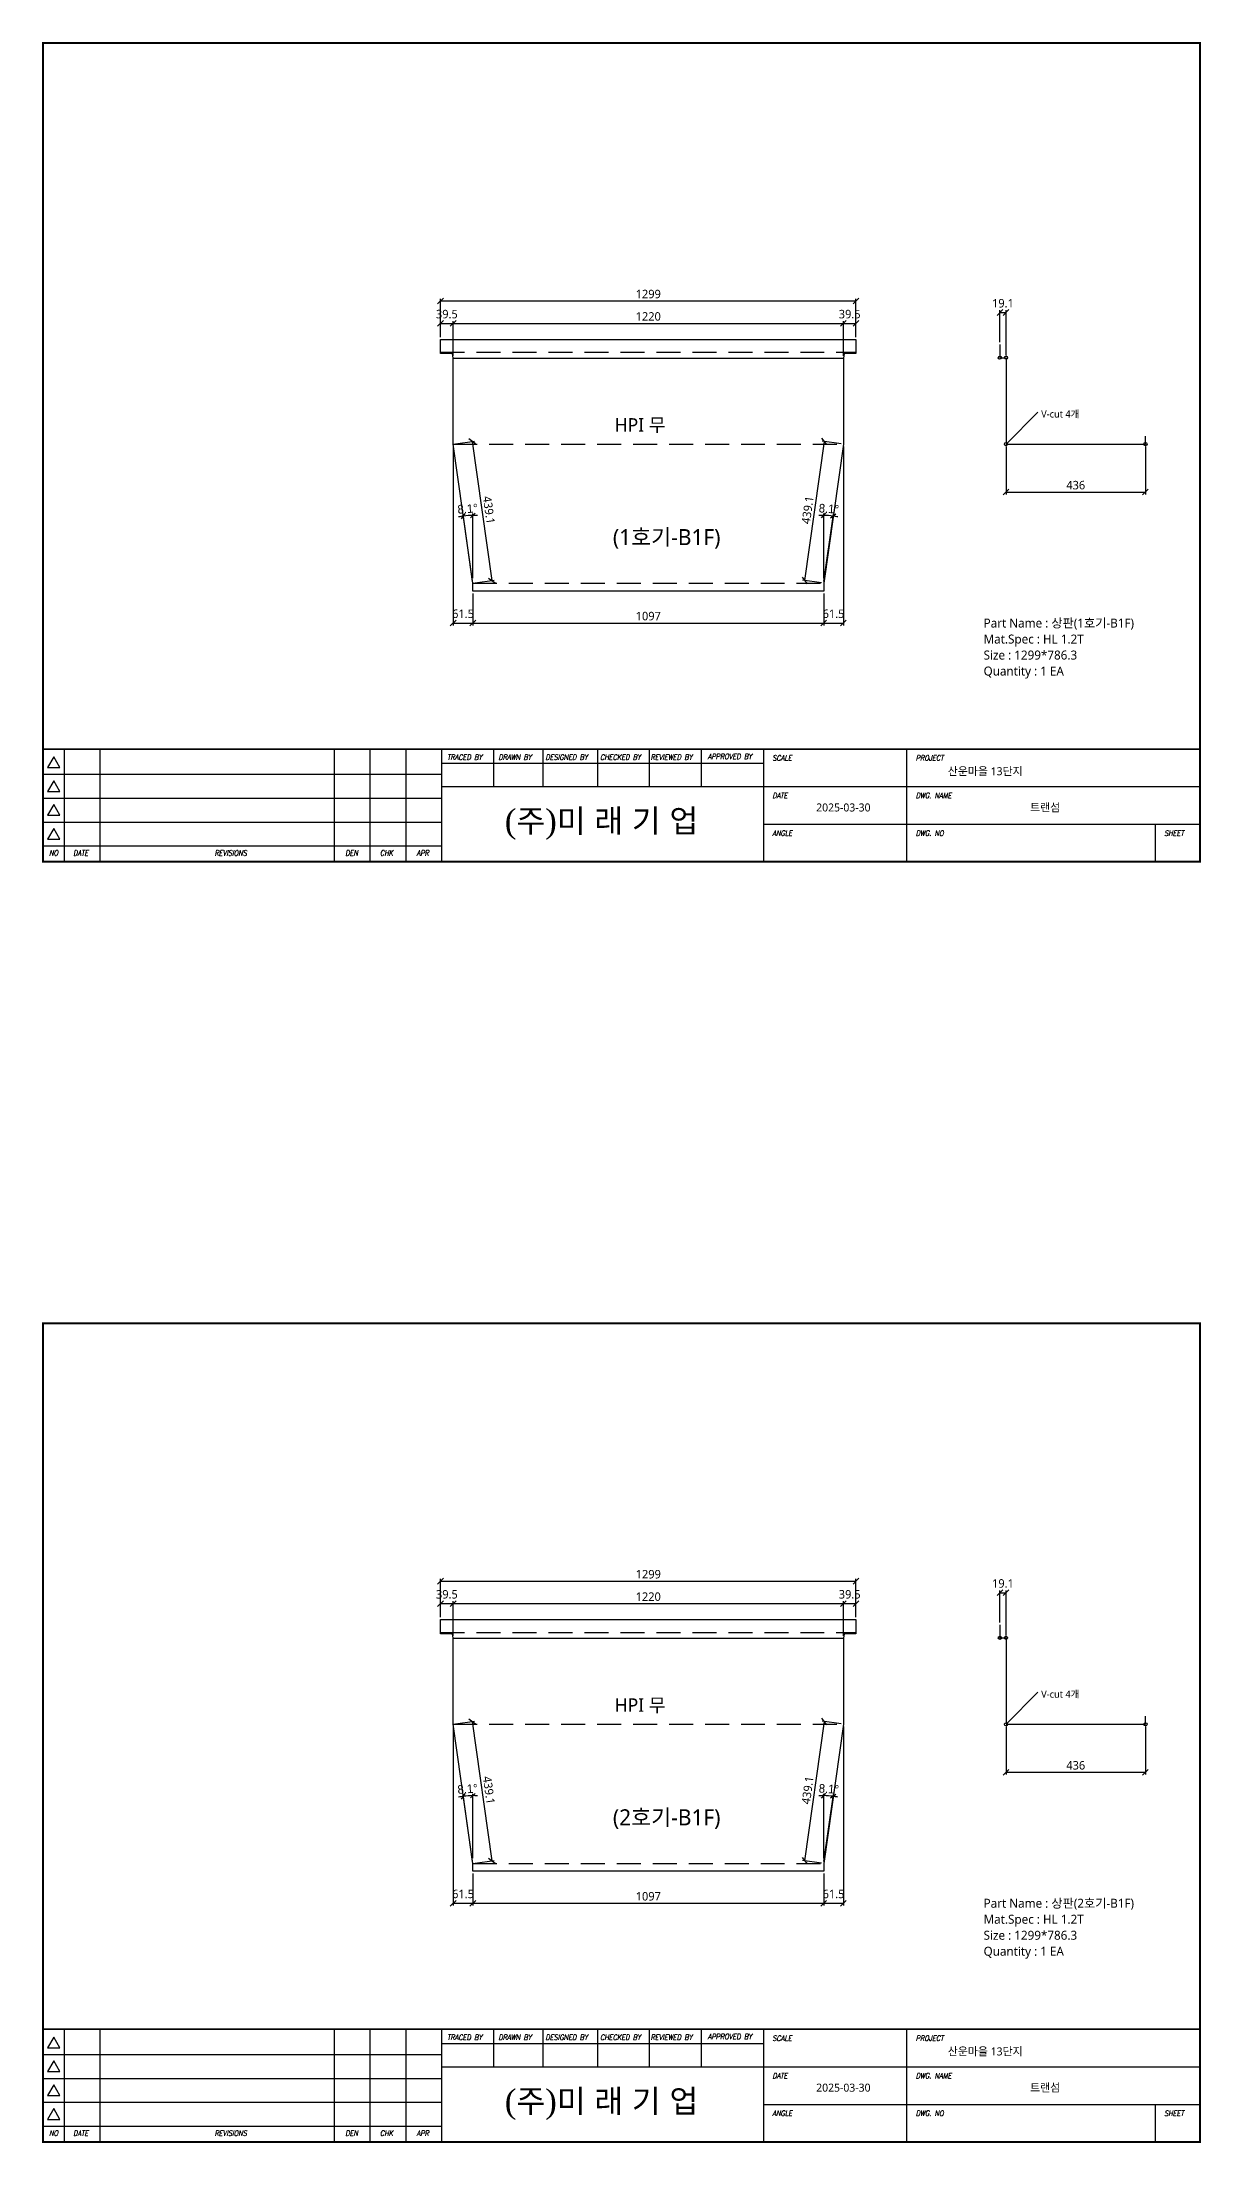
# Model space of a CAD drawing. Extents: x 674 to 10492, y -109346 to 1748.
# Drawn here: x 714 to 4338, y -13308 to -6744 of the extents above; entities that cross this region are included whole.
import ezdxf
from ezdxf.enums import TextEntityAlignment as Align

# ---------------------------------------------------------------- set-up
doc = ezdxf.new("R2010")
doc.units = 0
doc.header["$LTSCALE"] = 10
doc.header["$MEASUREMENT"] = 0
doc.linetypes.add('DASHED2', pattern=[0.375, 0.25, -0.125])
doc.layers.get('0').update_dxf_attribs({"linetype": 'CONTINUOUS'})
for name, color, linetype in [('22', 8, 'DASHED2'), ('dim', 3, 'CONTINUOUS'), ('FROM', 7, 'CONTINUOUS'), ('HIDDEN2', 8, 'CONTINUOUS'), ('레이져', 7, 'CONTINUOUS')]:
    doc.layers.add(name, color=color, linetype=linetype)
doc.styles.add('G1', font='batang.ttc', dxfattribs={"height": 20})
doc.styles.add('ITALICT', font='italict')
doc.styles.add('JKW', font='')
doc.styles.add('MIRAESTYLE', font='gulim.ttc')
doc.styles.add('YCKIM', font='gulim.ttc')
doc.styles.get('JKW').set_extended_font_data('NanumGothic')
doc.dimstyles.new('MIRAE', dxfattribs={"dimscale": 100, "dimtxt": 0.25, "dimasz": 0.15, "dimexe": 0.06, "dimexo": 0.06, "dimgap": 0.07, "dimtad": 1, "dimdec": 1, "dimtxsty": 'YCKIM', "dimblk": 'OBLIQUE', "dimcen": 2.5, "dimclrd": 3, "dimclre": 3, "dimclrt": 256, "dimadec": 1, "dimazin": 3, "dimtfac": 0.5, "dimtix": 1, "dimtmove": 0, "dimatfit": 3, "dimldrblk": 'OBLIQUE'})
doc.dimstyles.get("Standard").update_dxf_attribs({"dimtxt": 2.5, "dimasz": 2.5, "dimexe": 1.25, "dimexo": 0.625, "dimtad": 1, "dimtxsty": 'MIRAESTYLE', "dimcen": 2.5, "dimazin": 3, "dimtfac": 1, "dimtmove": 0, "dimatfit": 3})
doc.dimstyles.new('미래', dxfattribs={"dimscale": 120, "dimtxt": 0.2, "dimasz": 0.15, "dimexe": 0.06, "dimexo": 0.06, "dimgap": 0.07, "dimtad": 1, "dimdec": 1, "dimlfac": -1, "dimtxsty": 'JKW', "dimblk": 'OBLIQUE', "dimcen": 2.5, "dimclrd": 3, "dimclre": 3, "dimclrt": 256, "dimadec": 1, "dimazin": 2, "dimtfac": 0.5, "dimtmove": 1, "dimatfit": 3, "dimarcsym": 1})

# ---------------------------------------------------------------- blocks, each defined once
blk = doc.blocks.new('_OBLIQUE')
at = {"color": 0, "linetype": 'ByBlock'}
blk.add_line((-0.5, -0.5), (0.5, 0.5), dxfattribs=at)
blk = doc.blocks.new('3')
at = {"layer": 'FROM', "color": 7}
blk.add_line((25823.5, 11169), (25823.5, 11496.2), dxfattribs=at)
at = {"layer": 'FROM', "color": 2}
for p, q in [((25885.8, 11169), (25885.8, 11496.2)), ((25989.7, 11169), (25989.7, 11496.2)), ((26670, 11169), (26670, 11496.2)), ((26773.9, 11169), (26773.9, 11496.2)), ((26877.7, 11169), (26877.7, 11496.2)), ((25823.5, 11422.9), (26981.6, 11422.9)), ((25823.5, 11353.6), (26981.6, 11353.6)), ((25823.5, 11284.4), (26981.6, 11284.4)), ((25823.5, 11215.1), (26981.6, 11215.1))]:
    blk.add_line(p, q, dxfattribs=at)
at = {"layer": 'FROM', "color": 0}
for p, q in [((26981.6, 11169), (26981.6, 11496.2)), ((27131.3, 11496.2), (27131.3, 11387.2)), ((27276.5, 11387.2), (27276.5, 11496.2)), ((27434, 11496.2), (27434, 11387.2)), ((27583.7, 11496.2), (27583.7, 11387.2)), ((27735.3, 11496.2), (27735.3, 11387.2)), ((27915.7, 11496.2), (27915.7, 11169)), ((28332.2, 11169), (28332.2, 11496.2)), ((26981.6, 11454.7), (27915.7, 11454.7)), ((26981.6, 11387.2), (29183.5, 11387.2)), ((27915.7, 11278.1), (29183.5, 11278.1))]:
    blk.add_line(p, q, dxfattribs=at)
at = {"layer": 'FROM'}
blk.add_line((29053.7, 11278.1), (29053.7, 11169), dxfattribs=at)
at = {"layer": 'FROM', "color": 0, "const_width": 5.89}
blk.add_lwpolyline([(25823.5, 11169), (29183.5, 11169), (29183.5, 13545), (25823.5, 13545)], close=True, dxfattribs=at)
at = {"layer": 'FROM', "color": 0, "const_width": 4.87}
blk.add_lwpolyline([(25823.5, 11496.2), (29183.5, 11496.2)], dxfattribs=at)
at = {"layer": 'FROM', "color": 2}
for points in [[(25854.7, 11473.5), (25836.7, 11442.3), (25872.7, 11442.3)], [(25854.7, 11404.3), (25836.7, 11373.1), (25872.7, 11373.1)], [(25854.7, 11335), (25836.7, 11303.8), (25872.7, 11303.8)], [(25854.7, 11265.7), (25836.7, 11234.6), (25872.7, 11234.6)]]:
    blk.add_lwpolyline(points, close=True, dxfattribs=at)
at = {"layer": 'FROM', "color": 4, "style": 'ITALICT', "width": 0.8}
for s, height, p in [('TRACED BY', 15.58, (26997.2, 11465)), ('DRAWN BY', 15.58, (27146.3, 11465)), ('DESIGNED BY', 15.583, (27282.8, 11465)), ('CHECKED BY', 15.58, (27441.2, 11465)), ('REVIEWED BY', 15.583, (27587.9, 11465)), ('APPROVED BY', 15.583, (27753.8, 11466.9)), ('SCALE', 15.58, (27941.7, 11462.5)), ('PROJECT', 15.58, (28358.1, 11462.5)), ('DATE', 15.58, (27941.7, 11353.4)), ('DWG. NAME', 15.58, (28358.1, 11353.4)), ('ANGLE', 15.58, (27941.7, 11244.4)), ('DWG. NO', 15.58, (28358.1, 11244.4)), ('SHEET', 15.58, (29079.6, 11244.4)), ('NO', 15.58, (25841.2, 11186.7)), ('DATE', 15.58, (25911.2, 11186.7)), ('REVISIONS', 15.58, (26321.6, 11186.7)), ('DEN', 15.58, (26701.4, 11186.7)), ('CHK', 15.58, (26802.1, 11186.7)), ('APR', 15.58, (26908.6, 11186.7))]:
    blk.add_text(s, height=height, dxfattribs=at).set_placement(p)
blk = doc.blocks.new('transom_frame')
at = {"xscale": 0.837272107773114, "yscale": 0.837272107773114, "zscale": 0.837272107773114}
blk.add_blockref('3', (-21621.3, -9351.5), dxfattribs=at)
at = {"style": 'G1'}
blk.add_text('(주)미 래 기 업', height=55.92, dxfattribs=at).set_placement((1358.1, 93.9), align=Align.MIDDLE)

msp = doc.modelspace()

# ---------------------------------------------------------------- linework, layer by layer
for p, q in [((3709.5, -7689), (3709.5, -7730)), ((3709.5, -7730), (3728.6, -7730)), ((3728.6, -7730), (3728.6, -7730)), ((3728.6, -7730), (3728.6, -8000)), ((3728.6, -8000), (4164.6, -8000)), ((4164.6, -8000), (4164.6, -7975)), ((3709.5, -11689), (3709.5, -11730)), ((3709.5, -11730), (3728.6, -11730)), ((3728.6, -11730), (3728.6, -11730)), ((3728.6, -11730), (3728.6, -12000)), ((3728.6, -12000), (4164.6, -12000)), ((4164.6, -12000), (4164.6, -11975))]:
    msp.add_line(p, q)
at = {"color": 6}
for centre in [(3709.5, -7730), (3728.6, -7730), (3728.6, -8000), (4164.6, -8000), (3709.5, -11730), (3728.6, -11730), (3728.6, -12000), (4164.6, -12000)]:
    msp.add_circle(centre, 5, dxfattribs=at)
at = {"layer": '22', "ltscale": 30}
for p, q in [((1960.5, -7713.3), (3259.5, -7713.3)), ((2000, -8000), (3220, -8000)), ((2061.5, -8434.8), (3158.5, -8434.8)), ((1960.5, -11713.3), (3259.5, -11713.3)), ((2000, -12000), (3220, -12000)), ((2061.5, -12434.8), (3158.5, -12434.8))]:
    msp.add_line(p, q, dxfattribs=at)
at = {"layer": 'HIDDEN2'}
for p, q in [((2000, -7731.2), (3220, -7731.2)), ((2000, -11731.2), (3220, -11731.2))]:
    msp.add_line(p, q, dxfattribs=at)
at = {"layer": '레이져'}
for p, q in [((1960.5, -7672.9), (3259.5, -7672.9)), ((1960.5, -7713.3), (1960.5, -7672.9)), ((3259.5, -7672.9), (3259.5, -7713.3)), ((1960.5, -7717.2), (1960.5, -7713.3)), ((1997.96, -7717.2), (1960.5, -7717.2)), ((2000, -7731.2), (1997.96, -7717.2)), ((2000, -8000), (2000, -7731.2)), ((3222.04, -7717.2), (3220, -7731.2)), ((3220, -7731.2), (3220, -8000)), ((3259.5, -7717.2), (3222.04, -7717.2)), ((3259.5, -7713.3), (3259.5, -7717.2)), ((2061.5, -8434.8), (2000, -8000)), ((3220, -8000), (3158.5, -8434.8)), ((2061.5, -8459.2), (2061.5, -8434.8)), ((2061.5, -8434.8), (2061.5, -8434.8)), ((3158.5, -8459.2), (2061.5, -8459.2)), ((3158.5, -8434.8), (3158.5, -8434.8)), ((3158.5, -8434.8), (3158.5, -8459.2)), ((1960.5, -11672.9), (3259.5, -11672.9)), ((1960.5, -11713.3), (1960.5, -11672.9)), ((3259.5, -11672.9), (3259.5, -11713.3)), ((1960.5, -11717.2), (1960.5, -11713.3)), ((1997.96, -11717.2), (1960.5, -11717.2)), ((2000, -11731.2), (1997.96, -11717.2)), ((2000, -12000), (2000, -11731.2)), ((3222.04, -11717.2), (3220, -11731.2)), ((3220, -11731.2), (3220, -12000)), ((3259.5, -11717.2), (3222.04, -11717.2)), ((3259.5, -11713.3), (3259.5, -11717.2)), ((2061.5, -12434.8), (2000, -12000)), ((3220, -12000), (3158.5, -12434.8)), ((2061.5, -12459.2), (2061.5, -12434.8)), ((2061.5, -12434.8), (2061.5, -12434.8)), ((3158.5, -12459.2), (2061.5, -12459.2)), ((3158.5, -12434.8), (3158.5, -12434.8)), ((3158.5, -12434.8), (3158.5, -12459.2))]:
    msp.add_line(p, q, dxfattribs=at)

# ---------------------------------------------------------------- block references
at = {"xscale": 1.2859375, "yscale": 1.2859375}
for p in [(717.5, -9305.1, 1.29), (717.5, -13305.1, 1.29)]:
    msp.add_blockref('transom_frame', p, dxfattribs=at)

# ---------------------------------------------------------------- texts
at = {"style": 'JKW'}
for s, height, p in [('Part Name : 상판(1호기-B1F)', 28, (3658.5, -8559.2)), ('Mat.Spec : HL 1.2T', 28, (3658.5, -8609.2)), ('Size : 1299*786.3', 28, (3658.5, -8659.2)), ('Quantity : 1 EA', 28, (3658.5, -8709.2)), ('산운마을 13단지', 25, (3546.56, -9022.19)), ('2025-03-30', 25, (3135.06, -9135.36)), ('트랜섬', 25, (3803.75, -9135.36)), ('Part Name : 상판(2호기-B1F)', 28, (3658.5, -12559.2)), ('Mat.Spec : HL 1.2T', 28, (3658.5, -12609.2)), ('Size : 1299*786.3', 28, (3658.5, -12659.2)), ('Quantity : 1 EA', 28, (3658.5, -12709.2)), ('산운마을 13단지', 25, (3546.56, -13022.19)), ('2025-03-30', 25, (3135.06, -13135.36)), ('트랜섬', 25, (3803.75, -13135.36))]:
    msp.add_text(s, height=height, dxfattribs=at).set_placement(p, align=Align.MIDDLE_LEFT)
at = {"char_height": 22, "attachment_point": 1, "style": 'JKW'}
for insert in [(3838.6, -7895), (3838.6, -11895)]:
    msp.add_mtext('V-cut 4개', dxfattribs=dict(at, insert=insert))
at = {"layer": '레이져', "style": 'JKW'}
for s, height, p in [('HPI 무', 42, (2505, -7940)), ('(1호기-B1F)', 50, (2499.5, -8290.67)), ('HPI 무', 42, (2505, -11940)), ('(2호기-B1F)', 50, (2499.5, -12290.67))]:
    msp.add_text(s, height=height, dxfattribs=at).set_placement(p, align=Align.MIDDLE_LEFT)

# ---------------------------------------------------------------- dimensions: what is measured, and where the dimension line sits
for base, line1, line2 in [((2046.12, -8223.6), ((2061.5, -8434.8), (2000, -8000)), ((2061.5, -8434.8), (2061.5, -8424.8))), ((3173.88, -8223.6), ((3158.5, -8434.8), (3158.5, -8424.8)), ((3158.5, -8434.8), (3220, -8000))), ((2046.12, -12223.6), ((2061.5, -12434.8), (2000, -12000)), ((2061.5, -12434.8), (2061.5, -12424.8))), ((3173.88, -12223.6), ((3158.5, -12434.8), (3158.5, -12424.8)), ((3158.5, -12434.8), (3220, -12000)))]:
    msp.add_angular_dim_2l(base=base, line1=line1, line2=line2, dimstyle='mirae', override={"dimtxt": 0.27, "dimgap": 0.02, "dimdec": 0, "dimlfac": 1, "dimdsep": 46, "dimclrt": 7}).render()
at = {"layer": 'dim'}
for base, p1, p2 in [((1960.5, -7552.9), (1960.5, -7672.9), (3259.5, -7672.9)), ((3709.5, -7589), (3709.5, -7689), (3728.6, -7730)), ((1960.5, -7622.9), (1960.5, -7672.9), (2000, -7731.2)), ((2000, -7622.9), (2000, -7731.2), (3220, -7731.2)), ((3220, -7622.9), (3220, -7731.2), (3259.5, -7672.9)), ((2000, -8559.2), (2000, -8000), (2061.5, -8459.2)), ((3158.5, -8559.2), (3158.5, -8459.2), (3220, -8000)), ((3728.6, -8150), (3728.6, -8000), (4164.6, -8000)), ((2061.5, -8559.2), (2061.5, -8459.2), (3158.5, -8459.2)), ((1960.5, -11552.9), (1960.5, -11672.9), (3259.5, -11672.9)), ((3709.5, -11589), (3709.5, -11689), (3728.6, -11730)), ((1960.5, -11622.9), (1960.5, -11672.9), (2000, -11731.2)), ((2000, -11622.9), (2000, -11731.2), (3220, -11731.2)), ((3220, -11622.9), (3220, -11731.2), (3259.5, -11672.9)), ((2000, -12559.2), (2000, -12000), (2061.5, -12459.2)), ((3158.5, -12559.2), (3158.5, -12459.2), (3220, -12000)), ((3728.6, -12150), (3728.6, -12000), (4164.6, -12000)), ((2061.5, -12559.2), (2061.5, -12459.2), (3158.5, -12459.2))]:
    msp.add_linear_dim(base=base, p1=p1, p2=p2, dimstyle='미래', override={"dimtxt": 0.22, "dimgap": 0.07, "dimdec": 1, "dimlfac": 1, "dimdsep": 46, "dimclrt": 7}, dxfattribs=at).render()
for base, p1, p2, angle in [((2059.41, -7991.6), (2000, -8000), (2061.5, -8434.8), 278.050758), ((3099.09, -8426.4), (3158.5, -8434.8), (3220, -8000), 81.949242), ((2059.41, -11991.6), (2000, -12000), (2061.5, -12434.8), 278.050758), ((3099.09, -12426.4), (3158.5, -12434.8), (3220, -12000), 81.949242)]:
    msp.add_linear_dim(base=base, p1=p1, p2=p2, angle=angle, dimstyle='미래', override={"dimtxt": 0.22, "dimgap": 0.07, "dimdec": 1, "dimlfac": 1, "dimdsep": 46, "dimclrt": 7}, dxfattribs=at).render()

# ---------------------------------------------------------------- leaders
for points in [[(3728.6, -8000), (3828.6, -7900)], [(3728.6, -12000), (3828.6, -11900)]]:
    msp.add_leader(points, dimstyle='Standard', dxfattribs=at)

doc.saveas('drawing.dxf')
